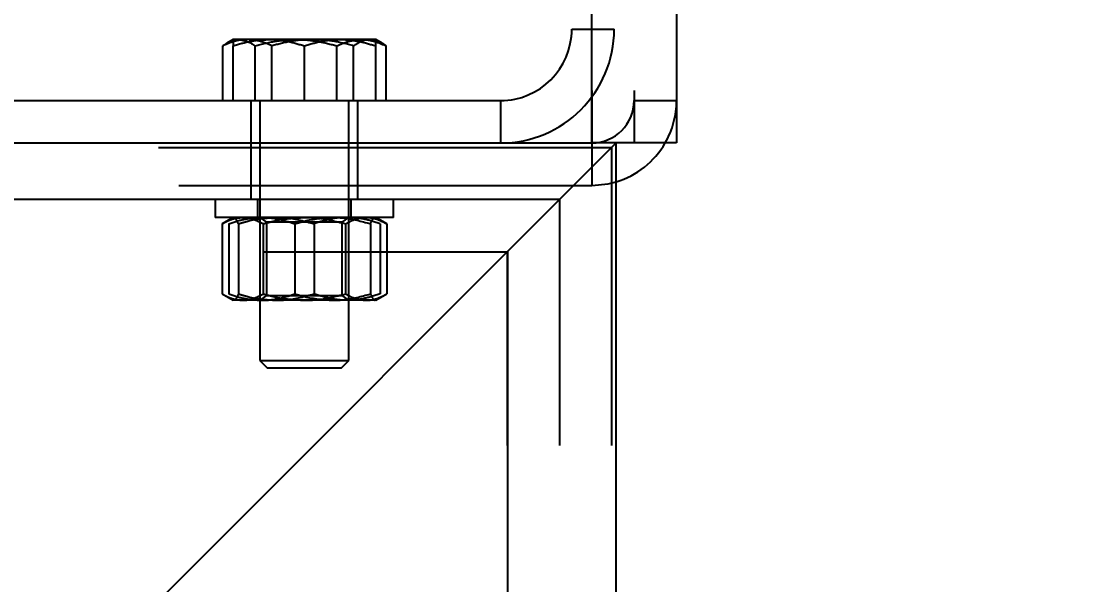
# Model space of a CAD drawing. Header units: metres. Extents: x 0 to 21025, y 0 to 14850.
# Drawn here: x 8820.4 to 8941.2, y 12993.1 to 13056.3 of the extents above; entities that cross this region are included whole.
import ezdxf

# ---------------------------------------------------------------- set-up
doc = ezdxf.new("R2010")
doc.units = ezdxf.units.M
doc.header["$LTSCALE"] = 25
doc.linetypes.add('HIDDEN2', pattern=[4.7625, 3.175, -1.5875])
for name, color, linetype in [('18_COTAS', 7, 'Continuous'), ('SL4', 4, 'Continuous'), ('ST1', 7, 'HIDDEN2')]:
    doc.layers.add(name, color=color, linetype=linetype)
doc.styles.add('ROMANS', font='ROMANS.SHX')
doc.dimstyles.new('25___1-25', dxfattribs={"dimscale": 25, "dimtxt": 2.5, "dimasz": 2, "dimexe": 1.5, "dimexo": 1, "dimgap": 0.5, "dimtad": 1, "dimzin": 12, "dimtxsty": 'ROMANS', "dimcen": 0, "dimclrd": 256, "dimclre": 256, "dimclrt": 3, "dimazin": 3, "dimtfac": 1, "dimtmove": 0, "dimatfit": 0, "dimfxl": 1, "dimlwd": -1, "dimlwe": -1, "dimarcsym": 0})

# ---------------------------------------------------------------- blocks, each defined once
blk = doc.blocks.new('*D14')
at = {"layer": '18_COTAS', "transparency": 16777216}
for p, q in [((8767.15, 13416.48), (9534.93, 13416.48)), ((9497.43, 11742.68), (9497.43, 13366.48)), ((8955.4, 11692.68), (9534.93, 11692.68))]:
    blk.add_line(p, q, dxfattribs=at)
for points in [[(9489.1, 13366.48), (9505.77, 13366.48), (9497.43, 13416.48)], [(9489.1, 11742.68), (9505.77, 11742.68), (9497.43, 11692.68)]]:
    blk.add_solid(points, dxfattribs=at)
at = {"layer": 'Defpoints', "color": 0, "transparency": 16777216}
for p in [(8742.15, 13416.48), (9497.43, 13416.48), (8930.4, 11692.68)]:
    blk.add_point(p, dxfattribs=at)
at = {"layer": '18_COTAS', "color": 3, "transparency": 16777216, "insert": (9447.73, 12554.58), "char_height": 62.5, "attachment_point": 5, "rotation": 90, "style": 'ROMANS'}
blk.add_mtext('1723,8', dxfattribs=at)

msp = doc.modelspace()

# ---------------------------------------------------------------- linework, layer by layer
at = {"layer": 'SL4'}
for p, q in [((8884.386, 13042.681), (8884.386, 13286.681)), ((8893.911, 13286.681), (8893.911, 13042.681)), ((8599.911, 13042.681), (8884.386, 13042.681)), ((8823.649, 12979.181), (8887.149, 13042.681)), ((8893.911, 13042.681), (8884.386, 13042.681)), ((8887.149, 11699.031), (8887.149, 13042.681))]:
    msp.add_line(p, q, dxfattribs=at)
msp.add_arc((8884.386, 13047.444), 9.525, 286.85953, 330, dxfattribs=at)
at = {"layer": 'ST1'}
for p, q in [((8884.386, 13286.681), (8884.386, 13042.681)), ((8889.149, 13286.681), (8889.149, 13042.681)), ((8882.151, 13277.156), (8882.151, 13055.444)), ((8886.914, 13277.156), (8886.914, 13055.444)), ((8882.151, 13055.444), (8886.914, 13055.444)), ((8842.974, 13047.444), (8842.974, 13053.579)), ((8844.149, 13054.294), (8843.437, 13053.883)), ((8848.149, 13054.294), (8844.149, 13054.294)), ((8844.149, 13047.444), (8844.149, 13053.579)), ((8846.629, 13047.444), (8846.629, 13053.579)), ((8856.149, 13054.294), (8848.149, 13054.294)), ((8848.493, 13047.444), (8848.493, 13053.579)), ((8852.149, 13047.444), (8852.149, 13053.579)), ((8855.804, 13047.444), (8855.804, 13053.579)), ((8860.149, 13054.294), (8856.149, 13054.294)), ((8857.668, 13047.444), (8857.668, 13053.579)), ((8860.86, 13053.883), (8860.149, 13054.294)), ((8860.149, 13047.444), (8860.149, 13053.579)), ((8861.323, 13047.444), (8861.323, 13053.579)), ((8811.914, 13047.444), (8874.151, 13047.444)), ((8846.149, 13047.444), (8846.149, 13042.681)), ((8847.149, 13047.444), (8847.149, 13018.272)), ((8857.149, 13018.272), (8857.149, 13047.444)), ((8858.149, 13042.681), (8858.149, 13047.444)), ((8874.151, 13047.444), (8874.151, 13042.681)), ((8889.149, 13047.444), (8893.911, 13047.444)), ((8846.149, 13042.681), (8846.149, 13036.331)), ((8858.149, 13036.331), (8858.149, 13042.681)), ((8884.386, 13042.681), (8884.386, 13037.919)), ((8597.649, 13042.181), (8886.649, 13042.181)), ((8886.649, 11699.031), (8886.649, 13042.181)), ((8599.911, 13037.919), (8884.386, 13037.919)), ((8880.799, 13036.331), (8603.499, 13036.331)), ((8842.149, 13036.331), (8842.149, 13034.331)), ((8846.899, 13036.331), (8846.899, 13034.331)), ((8857.399, 13034.331), (8857.399, 13036.331)), ((8862.149, 13034.331), (8862.149, 13036.331)), ((8880.799, 11699.031), (8880.799, 13036.331)), ((8862.149, 13034.331), (8842.149, 13034.331)), ((8844.149, 13034.331), (8842.911, 13033.617)), ((8847.149, 13034.331), (8847.149, 13034.306)), ((8857.149, 13034.306), (8847.149, 13034.306)), ((8847.149, 13034.306), (8847.899, 13033.781)), ((8856.399, 13033.781), (8857.149, 13034.306)), ((8857.149, 13034.306), (8857.149, 13034.331)), ((8861.386, 13033.617), (8860.149, 13034.331)), ((8842.911, 13033.617), (8842.911, 13025.746)), ((8843.665, 13033.617), (8843.665, 13025.746)), ((8844.741, 13033.617), (8844.741, 13025.746)), ((8847.53, 13033.617), (8847.53, 13025.746)), ((8852.149, 13033.781), (8847.899, 13033.781)), ((8847.899, 13033.781), (8847.899, 13025.556)), ((8851.073, 13033.617), (8851.073, 13025.746)), ((8856.399, 13033.781), (8852.149, 13033.781)), ((8853.224, 13033.617), (8853.224, 13025.746)), ((8856.399, 13025.556), (8856.399, 13033.781)), ((8856.767, 13033.617), (8856.767, 13025.746)), ((8859.556, 13033.617), (8859.556, 13025.746)), ((8860.632, 13033.617), (8860.632, 13025.746)), ((8861.386, 13033.617), (8861.386, 13025.746)), ((8609.349, 13030.481), (8874.949, 13030.481)), ((8874.949, 11699.031), (8874.949, 13030.481)), ((8874.949, 13030.481), (8874.949, 12367.681)), ((8842.911, 13025.746), (8844.149, 13025.031)), ((8847.899, 13025.556), (8847.149, 13025.031)), ((8847.899, 13025.556), (8856.399, 13025.556)), ((8857.149, 13025.031), (8856.399, 13025.556)), ((8860.149, 13025.031), (8861.386, 13025.746)), ((8845.22, 13025.031), (8844.149, 13025.031)), ((8852.149, 13025.031), (8845.22, 13025.031)), ((8859.077, 13025.031), (8852.149, 13025.031)), ((8860.149, 13025.031), (8859.077, 13025.031)), ((8847.149, 13018.272), (8857.149, 13018.272)), ((8847.149, 13018.272), (8847.977, 13017.444)), ((8847.977, 13017.444), (8856.321, 13017.444)), ((8856.321, 13017.444), (8857.149, 13018.272))]:
    msp.add_line(p, q, dxfattribs=at)
at = {"layer": 'ST1', "flags": 128}
msp.add_lwpolyline([(8884.386, 13037.919), (8886.244, 13038.102), (8887.149, 13038.328)], dxfattribs=at)
at = {"layer": 'ST1'}
for centre, radius, start in [((8874.151, 13055.444), 12.762, 270), ((8874.151, 13055.444), 8, 270), ((8884.386, 13047.444), 4.762, 270), ((8884.386, 13047.444), 9.525, 330)]:
    msp.add_arc(centre, radius, start, 0, dxfattribs=at)
for points, knots in [([(8842.974, 13053.579), (8843.448, 13053.877), (8844.051, 13054.256), (8844.669, 13054.287), (8844.802, 13054.294)], [0, 0, 0, 0, 0.7856225, 1, 1, 1, 1]), ([(8845.733, 13054.294), (8845.668, 13054.293), (8845.173, 13054.286), (8844.239, 13054.13), (8843.398, 13053.764), (8842.974, 13053.579)], [0, 0, 0, 0, 0.0700858, 0.5307822, 1, 1, 1, 1]), ([(8844.149, 13053.579), (8844.798, 13053.779), (8846.109, 13054.182), (8847.465, 13054.256), (8848.149, 13054.294)], [0, 0, 0, 0, 0.495458, 1, 1, 1, 1]), ([(8844.149, 13054.294), (8844.149, 13054.199), (8844.149, 13054.082), (8844.149, 13053.659), (8844.149, 13053.579)], [0, 0, 0, 0, 0.8113035, 1, 1, 1, 1]), ([(8844.802, 13054.294), (8845.304, 13054.199), (8845.922, 13054.082), (8846.517, 13053.659), (8846.629, 13053.579)], [0, 0, 0, 0, 0.8113035, 1, 1, 1, 1]), ([(8848.493, 13053.579), (8848.045, 13053.779), (8847.14, 13054.182), (8846.205, 13054.256), (8845.733, 13054.294)], [0, 0, 0, 0, 0.495458, 1, 1, 1, 1]), ([(8846.629, 13053.579), (8847.374, 13053.779), (8848.878, 13054.182), (8850.433, 13054.256), (8851.217, 13054.294)], [0, 0, 0, 0, 0.495458, 1, 1, 1, 1]), ([(8848.149, 13054.294), (8848.243, 13054.293), (8848.961, 13054.286), (8850.315, 13054.13), (8851.534, 13053.764), (8852.149, 13053.579)], [0, 0, 0, 0, 0.0700858, 0.5307822, 1, 1, 1, 1]), ([(8853.08, 13054.294), (8852.972, 13054.293), (8852.148, 13054.286), (8850.596, 13054.13), (8849.198, 13053.764), (8848.493, 13053.579)], [0, 0, 0, 0, 0.0700858, 0.5307822, 1, 1, 1, 1]), ([(8851.217, 13054.294), (8851.326, 13054.293), (8852.149, 13054.286), (8853.702, 13054.13), (8855.099, 13053.764), (8855.804, 13053.579)], [0, 0, 0, 0, 0.0700858, 0.5307822, 1, 1, 1, 1]), ([(8852.149, 13053.579), (8852.798, 13053.779), (8854.109, 13054.182), (8855.465, 13054.256), (8856.149, 13054.294)], [0, 0, 0, 0, 0.495458, 1, 1, 1, 1]), ([(8857.668, 13053.579), (8856.923, 13053.779), (8855.419, 13054.182), (8853.865, 13054.256), (8853.08, 13054.294)], [0, 0, 0, 0, 0.495458, 1, 1, 1, 1]), ([(8855.804, 13053.579), (8856.252, 13053.779), (8857.157, 13054.182), (8858.092, 13054.256), (8858.564, 13054.294)], [0, 0, 0, 0, 0.495458, 1, 1, 1, 1]), ([(8856.149, 13054.294), (8856.243, 13054.293), (8856.961, 13054.286), (8858.315, 13054.13), (8859.534, 13053.764), (8860.149, 13053.579)], [0, 0, 0, 0, 0.0700858, 0.5307822, 1, 1, 1, 1]), ([(8859.495, 13054.294), (8859.363, 13054.287), (8858.745, 13054.256), (8858.141, 13053.877), (8857.668, 13053.579)], [0, 0, 0, 0, 0.2143775, 1, 1, 1, 1]), ([(8858.564, 13054.294), (8858.629, 13054.293), (8859.124, 13054.286), (8860.058, 13054.13), (8860.899, 13053.764), (8861.323, 13053.579)], [0, 0, 0, 0, 0.0700858, 0.5307822, 1, 1, 1, 1]), ([(8861.323, 13053.579), (8861.211, 13053.659), (8860.616, 13054.082), (8859.997, 13054.199), (8859.495, 13054.294)], [0, 0, 0, 0, 0.1886965, 1, 1, 1, 1]), ([(8860.149, 13053.579), (8860.149, 13053.659), (8860.149, 13054.082), (8860.149, 13054.199), (8860.149, 13054.294)], [0, 0, 0, 0, 0.1886965, 1, 1, 1, 1]), ([(8842.911, 13033.617), (8843.286, 13033.816), (8844.043, 13034.219), (8844.826, 13034.294), (8845.22, 13034.331)], [0, 0, 0, 0, 0.495458, 1, 1, 1, 1]), ([(8843.665, 13033.617), (8844.267, 13033.816), (8845.481, 13034.219), (8846.736, 13034.294), (8847.369, 13034.331)], [0, 0, 0, 0, 0.495458, 1, 1, 1, 1]), ([(8844.741, 13033.617), (8844.654, 13033.816), (8844.477, 13034.219), (8844.295, 13034.294), (8844.203, 13034.331)], [0, 0, 0, 0, 0.495458, 1, 1, 1, 1]), ([(8844.741, 13033.617), (8845.097, 13033.725), (8846.48, 13034.143), (8847.916, 13034.251), (8848.983, 13034.331)], [0, 0, 0, 0, 0.2575513, 1, 1, 1, 1]), ([(8845.22, 13034.331), (8845.275, 13034.33), (8845.69, 13034.324), (8846.471, 13034.168), (8847.175, 13033.802), (8847.53, 13033.617)], [0, 0, 0, 0, 0.0700858, 0.5307822, 1, 1, 1, 1]), ([(8847.369, 13034.331), (8847.457, 13034.33), (8848.122, 13034.324), (8849.375, 13034.168), (8850.503, 13033.802), (8851.073, 13033.617)], [0, 0, 0, 0, 0.0700858, 0.5307822, 1, 1, 1, 1]), ([(8847.53, 13033.617), (8847.918, 13033.725), (8849.423, 13034.143), (8850.987, 13034.251), (8852.149, 13034.331)], [0, 0, 0, 0, 0.2575513, 1, 1, 1, 1]), ([(8848.983, 13034.331), (8849.368, 13034.321), (8850.804, 13034.281), (8852.202, 13033.897), (8853.224, 13033.617)], [0, 0, 0, 0, 0.2686336, 1, 1, 1, 1]), ([(8851.073, 13033.617), (8851.429, 13033.725), (8852.811, 13034.143), (8854.248, 13034.251), (8855.314, 13034.331)], [0, 0, 0, 0, 0.2575513, 1, 1, 1, 1]), ([(8852.149, 13034.331), (8852.569, 13034.321), (8854.132, 13034.281), (8855.654, 13033.897), (8856.767, 13033.617)], [0, 0, 0, 0, 0.2686336, 1, 1, 1, 1]), ([(8856.928, 13034.331), (8856.84, 13034.33), (8856.176, 13034.324), (8854.922, 13034.168), (8853.794, 13033.802), (8853.224, 13033.617)], [0, 0, 0, 0, 0.0700858, 0.5307822, 1, 1, 1, 1]), ([(8855.314, 13034.331), (8855.7, 13034.321), (8857.136, 13034.281), (8858.534, 13033.897), (8859.556, 13033.617)], [0, 0, 0, 0, 0.2686336, 1, 1, 1, 1]), ([(8856.767, 13033.617), (8857.142, 13033.816), (8857.899, 13034.219), (8858.682, 13034.294), (8859.077, 13034.331)], [0, 0, 0, 0, 0.495458, 1, 1, 1, 1]), ([(8860.632, 13033.617), (8860.031, 13033.816), (8858.816, 13034.219), (8857.561, 13034.294), (8856.928, 13034.331)], [0, 0, 0, 0, 0.495458, 1, 1, 1, 1]), ([(8859.077, 13034.331), (8859.131, 13034.33), (8859.546, 13034.324), (8860.328, 13034.168), (8861.031, 13033.802), (8861.386, 13033.617)], [0, 0, 0, 0, 0.0700858, 0.5307822, 1, 1, 1, 1]), ([(8859.556, 13033.617), (8859.644, 13033.816), (8859.82, 13034.219), (8860.002, 13034.294), (8860.094, 13034.331)], [0, 0, 0, 0, 0.495458, 1, 1, 1, 1]), ([(8842.911, 13025.746), (8843.286, 13025.546), (8844.043, 13025.143), (8844.826, 13025.069), (8845.22, 13025.031)], [0, 0, 0, 0, 0.495458, 1, 1, 1, 1]), ([(8843.665, 13025.746), (8844.267, 13025.546), (8845.481, 13025.143), (8846.736, 13025.069), (8847.369, 13025.031)], [0, 0, 0, 0, 0.495458, 1, 1, 1, 1]), ([(8844.741, 13025.746), (8844.654, 13025.546), (8844.477, 13025.143), (8844.295, 13025.069), (8844.203, 13025.031)], [0, 0, 0, 0, 0.495458, 1, 1, 1, 1]), ([(8844.741, 13025.746), (8845.097, 13025.638), (8846.48, 13025.219), (8847.916, 13025.111), (8848.983, 13025.031)], [0, 0, 0, 0, 0.2575513, 1, 1, 1, 1]), ([(8845.22, 13025.031), (8845.275, 13025.032), (8845.69, 13025.039), (8846.471, 13025.195), (8847.175, 13025.561), (8847.53, 13025.746)], [0, 0, 0, 0, 0.0700858, 0.5307822, 1, 1, 1, 1]), ([(8847.369, 13025.031), (8847.457, 13025.032), (8848.122, 13025.039), (8849.375, 13025.195), (8850.503, 13025.561), (8851.073, 13025.746)], [0, 0, 0, 0, 0.0700858, 0.5307822, 1, 1, 1, 1]), ([(8847.53, 13025.746), (8847.918, 13025.638), (8849.423, 13025.219), (8850.987, 13025.111), (8852.149, 13025.031)], [0, 0, 0, 0, 0.2575513, 1, 1, 1, 1]), ([(8848.983, 13025.031), (8849.368, 13025.042), (8850.804, 13025.081), (8852.202, 13025.465), (8853.224, 13025.746)], [0, 0, 0, 0, 0.2686336, 1, 1, 1, 1]), ([(8851.073, 13025.746), (8851.429, 13025.638), (8852.811, 13025.219), (8854.248, 13025.111), (8855.314, 13025.031)], [0, 0, 0, 0, 0.2575513, 1, 1, 1, 1]), ([(8852.149, 13025.031), (8852.569, 13025.042), (8854.132, 13025.081), (8855.654, 13025.465), (8856.767, 13025.746)], [0, 0, 0, 0, 0.2686336, 1, 1, 1, 1]), ([(8856.928, 13025.031), (8856.84, 13025.032), (8856.176, 13025.039), (8854.922, 13025.195), (8853.794, 13025.561), (8853.224, 13025.746)], [0, 0, 0, 0, 0.0700858, 0.5307822, 1, 1, 1, 1]), ([(8855.314, 13025.031), (8855.7, 13025.042), (8857.136, 13025.081), (8858.534, 13025.465), (8859.556, 13025.746)], [0, 0, 0, 0, 0.2686336, 1, 1, 1, 1]), ([(8856.767, 13025.746), (8857.142, 13025.546), (8857.899, 13025.143), (8858.682, 13025.069), (8859.077, 13025.031)], [0, 0, 0, 0, 0.495458, 1, 1, 1, 1]), ([(8860.632, 13025.746), (8860.031, 13025.546), (8858.816, 13025.143), (8857.561, 13025.069), (8856.928, 13025.031)], [0, 0, 0, 0, 0.495458, 1, 1, 1, 1]), ([(8859.077, 13025.031), (8859.131, 13025.032), (8859.546, 13025.039), (8860.328, 13025.195), (8861.031, 13025.561), (8861.386, 13025.746)], [0, 0, 0, 0, 0.0700858, 0.5307822, 1, 1, 1, 1]), ([(8859.556, 13025.746), (8859.644, 13025.546), (8859.82, 13025.143), (8860.002, 13025.069), (8860.094, 13025.031)], [0, 0, 0, 0, 0.495458, 1, 1, 1, 1])]:
    msp.add_open_spline(points, degree=3, knots=knots, dxfattribs=at)

# ---------------------------------------------------------------- dimensions: what is measured, and where the dimension line sits
at = {"layer": '18_COTAS'}
dim = msp.add_linear_dim(base=(9497.434, 13416.484), p1=(8930.399, 11692.681), p2=(8742.149, 13416.484), angle=90, dimstyle='25___1-25', dxfattribs=at)
dim.commit()
dim.dimension.update_dxf_attribs({"geometry": '*D14', "text_midpoint": (9447.731, 12554.582)})

doc.saveas('drawing.dxf')
